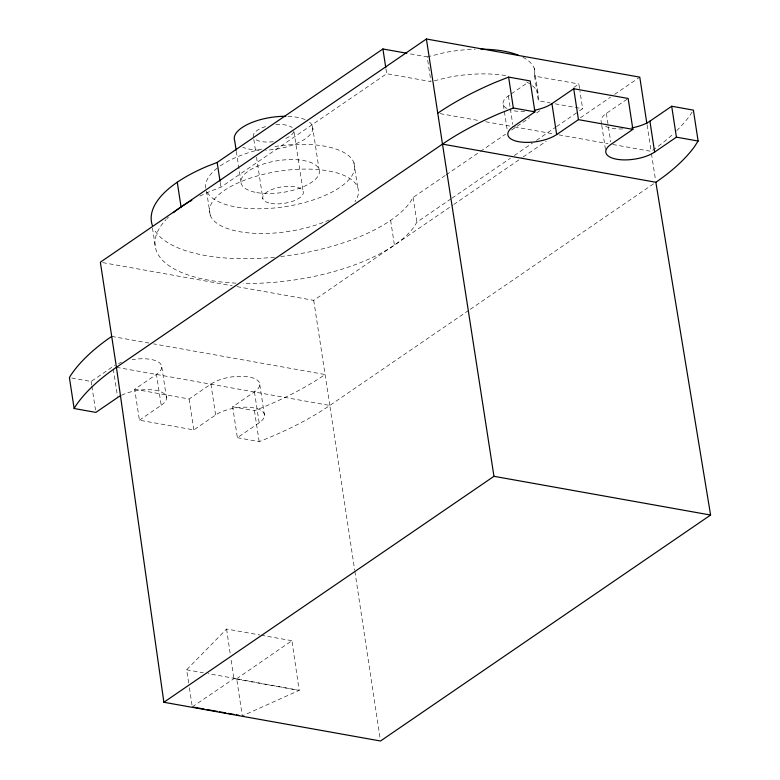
<?xml version="1.0" encoding="UTF-8"?>
<svg xmlns="http://www.w3.org/2000/svg" width="780" height="780" viewBox="0 0 780 780"><rect width="100%" height="100%" fill="white"/><g stroke="black" fill="none" stroke-linecap="round" stroke-linejoin="round"><path stroke-width="0.58" stroke-dasharray="3.9 2.92" d="M445.253 175.471L413.107 197.467L409.861 202.703A134.092 54.327 -8.7 0 1 280.361 256.581M451.045 198.822L416.89 222.202L413.644 227.438A134.092 54.327 -8.7 0 1 243.107 283.374M692.143 112.047L689.666 115.879A268.183 108.654 -8.7 0 1 676.738 130.621M188.643 682.958L186.634 669.786L226.59 629.031L259.837 634.978M236.71 678.746L291.905 640.712L299.179 690.378L242.278 715.913L236.71 678.746L208.094 673.627M199.836 196.111A134.092 54.327 -8.7 0 1 210.727 191.149L220.945 187.161L386.695 73.71L430.969 81.617L427.186 56.891L409.237 53.684M71.692 378.007L91.133 381.488L112.924 366.571A27.368 11.086 -8.7 0 1 114.738 365.44M506.912 108.469A27.368 11.086 -8.7 0 1 508.384 95.862L510.374 94.507M511.358 93.824L528.197 82.3M446.257 174.778L479.407 152.09M480.412 151.398L505.528 134.209M511.553 130.084L529.63 117.702M536.669 112.895L540.686 110.136M573.836 87.448L578.858 84.006L579.755 89.895M134.677 389.269L189.111 399.009L210.902 384.091A27.368 11.086 -8.7 0 1 248.81 376.935A27.368 11.086 -8.7 0 1 254.446 391.872L232.655 406.79L237.383 437.707L259.174 422.789A27.368 11.086 -8.7 0 0 253.549 407.843A27.368 11.086 -8.7 0 0 215.631 414.999L193.84 429.916L139.415 420.186L134.677 389.269L156.468 374.351A27.368 11.086 -8.7 0 0 158.301 361.949A27.368 11.086 -8.7 0 0 132.132 359.648M452.049 198.13L510.315 158.252M514.332 155.503L532.418 143.12M536.435 140.371L555.516 127.306M556.52 126.623L578.624 111.491M579.628 110.809L582.64 108.742L579.94 91.075M237.003 286.63L313.716 300.349L452.751 205.179M453.755 204.487L522.122 157.687M523.136 156.995L546.263 141.16M580.447 117.76L610.613 97.11M614.63 94.361L639.775 77.152M139.415 420.186L161.207 405.269L156.468 374.351M601.575 124.186L601.029 120.617A27.368 11.086 -8.7 0 1 606.362 113.383L628.154 98.465M237.383 437.707L259.174 441.597L261.056 440.895A268.183 108.654 -8.7 0 0 329.803 405.454L469.258 309.991M470.262 309.309L655.853 182.257M192.29 706.904L234.351 678.366L299.179 690.378L233.864 678.697L230.919 658.593M232.655 406.79L254.446 410.69L256.327 409.978A268.183 108.654 -8.7 0 0 325.075 374.536L153.66 343.892M427.186 56.891L445.146 52.484A79.209 32.097 -8.7 0 1 475.127 49.218M434.333 80.798L448.929 77.21A79.209 32.097 -8.7 0 1 507.175 75.816M522.873 57.242A79.209 32.097 -8.7 0 1 534.271 68.416L534.583 76.089L578.858 84.006M534.583 76.089L538.366 100.825L550.329 102.96M555.116 103.818L582.64 108.742M440.154 113.627L479.719 120.695M485.706 121.768L513.279 126.701M514.478 126.916L554.034 133.984M558.831 134.843L607.971 143.627M612.768 144.485L651.125 151.349A268.183 108.654 -8.7 0 0 673.316 133.868M102.755 262.626L232.206 285.773M111.706 336.394L148.863 343.034M116.434 367.302L329.803 405.454L354.705 570.219M261.027 635.183L291.905 640.712M186.634 669.786L203.326 672.769M647.098 125.014L651.125 151.349M651.485 153.719L655.492 179.878M606.362 113.383L610.73 141.911M601.76 125.375L605.582 150.345M534.271 68.416L538.054 93.151L538.366 100.825M508.384 95.862L510.208 107.747M510.393 108.937L512.752 124.4M503.353 104.812L507.175 129.782M413.107 197.467L416.89 222.202M385.973 68.991L386.695 73.71M390.644 220.37L394.427 245.095M353.896 162.649L357.679 187.375M312.429 125.941L319.049 169.221M294.021 131.869L303.118 191.314M313.716 300.349L329.803 405.454M253.812 139.454L255.811 152.539M256.542 157.287L262.909 198.91M236.34 151.437L241.303 183.905M259.779 384.637L264.508 415.545M254.446 391.872L259.174 422.789M220.223 182.452L220.945 187.161M254.446 410.69L259.174 441.597M210.239 215.212L206.447 190.476A75.26 30.488 -8.7 0 0 289.994 205.832A75.26 30.488 -8.7 0 0 354.198 163.547A75.26 30.488 -8.7 0 0 272.62 146.903M210.902 384.091L215.631 414.999M189.111 399.009L193.84 429.916M152.48 228.053L155.542 248.079M161.801 367.117L166.53 398.034M189.374 687.745L192.104 705.705M113.295 368.95L117.478 396.298M91.133 381.488L91.679 385.057M91.864 386.246L95.501 410.026M354.88 571.428L380.143 738.592M226.59 629.031L230.227 653.864M121.495 395.275A27.368 11.086 -8.7 0 1 157.755 390.79A27.368 11.086 -8.7 0 1 161.207 405.269M236.028 283.14A134.092 54.327 -8.7 0 1 166.14 219.472M166.949 218.624A134.092 54.327 -8.7 0 1 168.431 217.132M274.57 257.205A134.092 54.327 -8.7 0 1 153.797 228.764M329.287 219.96A75.26 30.488 -8.7 0 1 213.505 220.311A75.26 30.488 -8.7 0 1 283.169 170.615A75.26 30.488 -8.7 0 1 354.919 201.669M205.842 188.272A75.26 30.488 -8.7 0 1 218.273 167.31M220.301 165.857A75.26 30.488 -8.7 0 1 263.26 148.736M309.601 122.226A39.683 16.078 -8.7 0 1 304.073 139.62A39.683 16.078 -8.7 0 1 265.688 150.189M259.116 150.218A39.683 16.078 -8.7 0 1 242.775 147.293M287.986 116.347A39.683 16.078 -8.7 0 1 307.778 120.949M293.748 131.664A20.524 8.317 -8.7 0 1 284.008 139.152M273.351 141.707A20.524 8.317 -8.7 0 1 254.904 138.996M253.441 137.075A20.524 8.317 -8.7 0 1 265.463 126.614M275.876 124.644A20.524 8.317 -8.7 0 1 292.198 127.569M526.656 81.978A79.209 32.097 -8.7 0 1 529.766 83.791M532.428 85.732A79.209 32.097 -8.7 0 1 538.054 93.151M622.801 128.924A27.368 11.086 -8.7 0 1 604.081 125.492M524.735 111.413A27.368 11.086 -8.7 0 1 510.812 110.058M118.521 363.538A27.368 11.086 -8.7 0 1 121.378 362.407M256.766 192.582A39.683 16.078 -8.7 0 0 319.215 173.443A39.683 16.078 -8.7 0 0 264.537 163.663A39.683 16.078 -8.7 0 0 256.766 192.582M270.904 203.395A20.524 8.317 -8.7 0 0 303.206 193.499A20.524 8.317 -8.7 0 0 274.921 188.438A20.524 8.317 -8.7 0 0 270.904 203.395"/><path stroke-width="1.17" d="M120.452 395.801A27.368 11.086 -8.7 0 0 117.663 397.488L95.872 412.396L74.129 408.515L75.65 405.97A268.183 108.654 -8.7 0 1 116.434 367.302L442.494 144.105A268.183 108.654 -8.7 0 1 499.561 113.47L513.337 108.001L534.914 111.862L530.176 80.944L508.609 77.084L494.832 82.563A268.183 108.654 -8.7 0 0 437.765 113.197M631.829 127.891A27.368 11.086 -8.7 0 0 649.906 121.163L671.697 106.246L693.381 110.126L698.12 141.043L694.395 146.796A268.183 108.654 -8.7 0 1 655.853 182.257L442.494 144.105L426.406 39L639.775 77.152L646.913 123.825M152.402 225.547A134.092 54.327 -8.7 0 1 206.944 166.423L217.162 162.435L382.912 48.974L406.838 53.254M426.406 39L100.357 262.197L116.434 367.302L163.878 702.263L380.513 741L710.6 515.044L655.853 182.257M534.914 111.862L513.123 126.779A27.368 11.086 -8.7 0 0 518.749 141.716A27.368 11.086 -8.7 0 0 556.667 134.56L578.458 119.642L632.882 129.373L628.154 98.465L573.719 88.735L551.928 103.642A27.368 11.086 -8.7 0 1 534.144 110.321M632.882 129.373L611.091 144.29A27.368 11.086 -8.7 0 0 616.726 159.237A27.368 11.086 -8.7 0 0 654.634 152.081L676.426 137.163L698.12 141.043M163.878 702.263L493.964 476.307L710.6 515.044M193.479 707.119L204.184 709.049M206.573 709.478L217.279 711.409M219.658 711.838L225.615 712.91M227.994 713.339L233.941 714.412M236.32 714.841L238.709 715.27M442.494 144.105L493.964 476.307M671.697 106.246L676.426 137.163M649.906 121.163L654.634 152.081M573.719 88.735L578.458 119.642M551.928 103.642L556.667 134.56M508.609 77.084L513.337 108.001M382.912 48.974L385.788 67.821M236.155 150.238L234.682 140.624A39.683 16.078 -8.7 0 1 285.851 116.298M217.162 162.435L220.048 181.282M177.274 182.218L181.057 206.953M74.129 408.515L69.401 377.598L70.921 375.053A268.183 108.654 -8.7 0 1 111.706 336.394M173.374 212.716A134.092 54.327 -8.7 0 1 188.877 202M189.91 201.396A134.092 54.327 -8.7 0 1 191.812 200.314M480.967 49.16A79.209 32.097 -8.7 0 1 518.115 55.087"/></g></svg>
